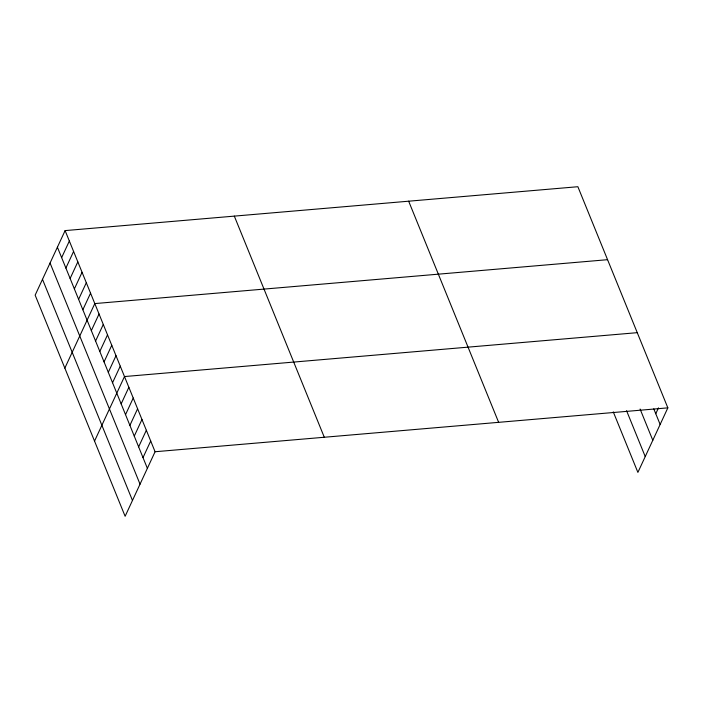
<?xml version="1.0" encoding="UTF-8"?>
<svg xmlns="http://www.w3.org/2000/svg" width="703" height="703" viewBox="0 0 703 703"><rect width="100%" height="100%" fill="white"/><g stroke="black" fill="none" stroke-linecap="round" stroke-linejoin="round"><path stroke-width="1.05" d="M65.107 230.602L35.15 295.146L125.125 516.283L155.082 451.739L65.107 230.602L577.875 186.717L667.85 407.854L637.893 472.398L613.262 411.861M61.644 257.632L69.351 241.024M65.889 268.063L73.595 251.454M70.124 278.485L77.831 261.876M74.369 288.907L82.075 272.298M78.613 299.337L86.32 282.729M82.849 309.759L90.564 293.151M64.843 368.117L94.8 303.582L607.568 259.688M91.337 330.612L99.044 314.004M95.573 341.034L103.288 324.426M99.817 351.456L107.524 334.856M104.062 361.887L111.768 345.278M108.306 372.309L116.013 355.7M112.542 382.74L120.248 366.131M94.536 441.097L124.493 376.553L637.261 332.668M121.153 403.9L128.86 387.3M125.529 414.647L133.236 398.039M129.897 425.385L137.603 408.777M134.264 436.124L141.971 419.515M138.64 446.871L146.347 430.262M143.008 457.609L150.714 441.001M655.767 413.724L658.491 407.863M155.082 451.739L667.85 407.854M653.781 408.838L660.143 424.463M640.082 409.032L652.797 440.28M626.558 410.684L645.231 456.581M408.663 201.199L498.638 422.336M234.319 216.12L324.294 437.257M57.4 247.21L147.375 468.347M50.062 263.027L140.038 484.165M42.496 279.328L132.472 500.466"/></g></svg>
